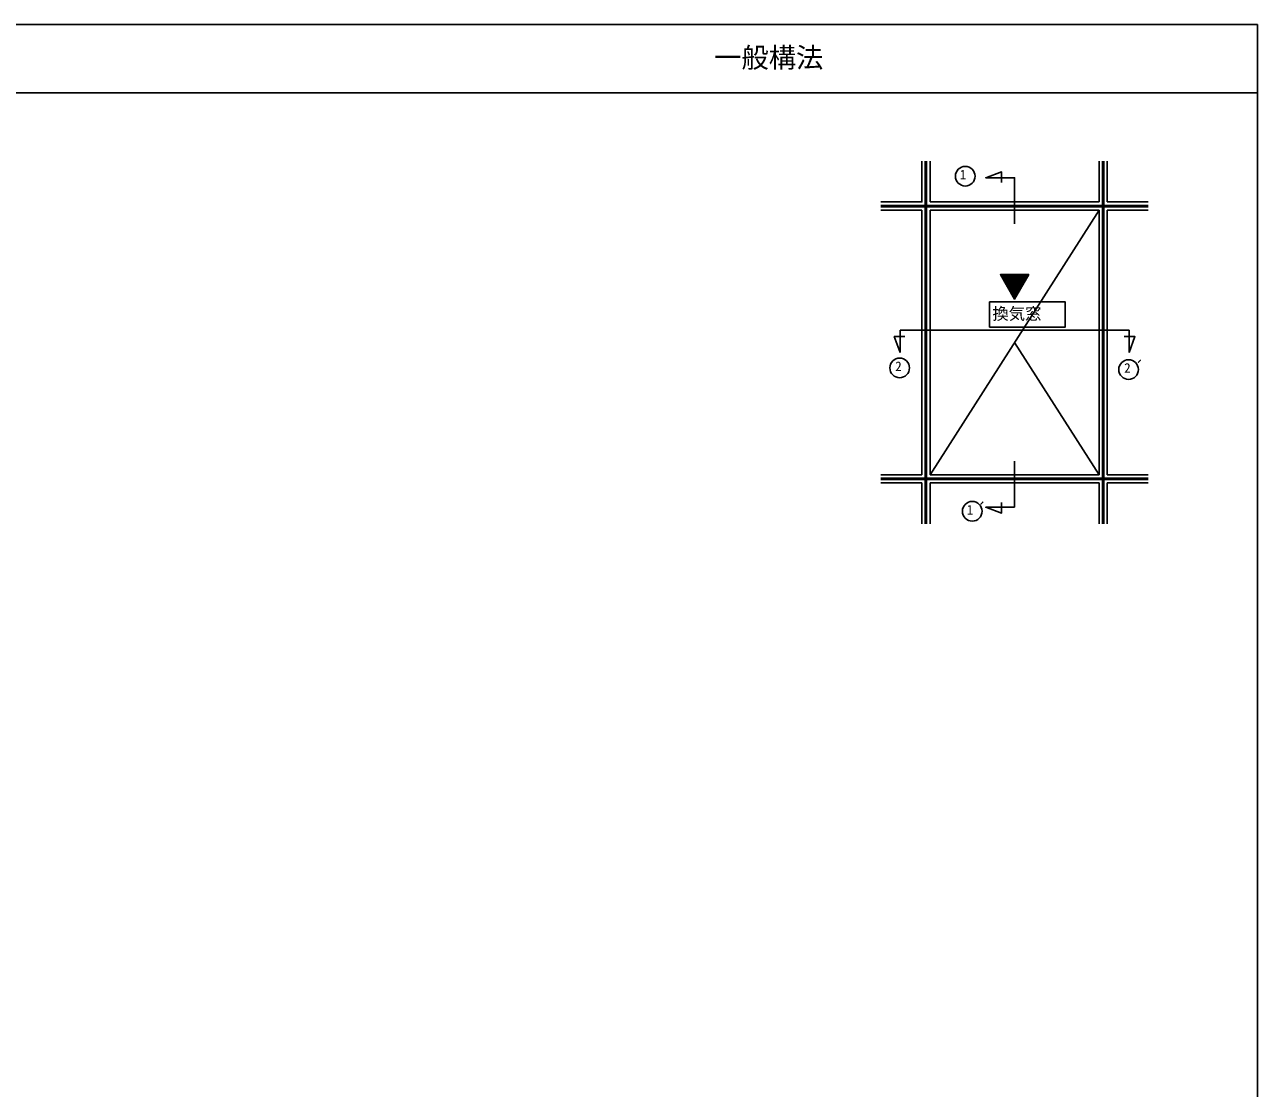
# Model space of a CAD drawing. Units: millimetres, scale not verified. Extents: x -960 to 961, y -419 to 416.
# Drawn here: x 508.7 to 960.6, y -8.8 to 381.1 of the extents above; entities that cross this region are included whole.
import ezdxf
from ezdxf.enums import TextEntityAlignment as Align

# ---------------------------------------------------------------- set-up
doc = ezdxf.new("R2010")
doc.units = ezdxf.units.MM
doc.header["$LTSCALE"] = 2
for name, color, linetype in [('0-1_USER1', 3, 'Continuous'), ('0-4_YKK_12', 2, 'Continuous'), ('0-6_YKK_A1', 4, 'Continuous'), ('0-8_YKK_ZWAK', 7, 'Continuous')]:
    doc.layers.add(name, color=color, linetype=linetype)
doc.styles.add('ＭＳ ゴシック', font='')
doc.styles.get('ＭＳ ゴシック').set_extended_font_data('MS Gothic')

msp = doc.modelspace()

# ---------------------------------------------------------------- linework, layer by layer
at = {"layer": '0-1_USER1'}
msp.add_lwpolyline([(862.429, 279.451), (890.153, 279.451), (890.153, 270.218), (862.429, 270.218)], close=True, dxfattribs=at)
for centre in [(853.501, 325.56), (829.467, 255.286), (913.402, 254.686), (856.064, 202.726)]:
    msp.add_circle(centre, 3.6, dxfattribs=at)
at = {"layer": '0-4_YKK_12'}
for p, q in [((829.6, 269.16), (913.6, 269.16)), ((829.6, 269.16), (829.6, 260.91)), ((913.6, 269.16), (913.6, 260.91)), ((871.6, 204.22), (871.6, 221.1))]:
    msp.add_line(p, q, dxfattribs=at)
for points in [[(871.6, 308.1), (871.6, 324.98), (861.009, 324.98), (866.859, 327.109), (866.859, 323.209)], [(829.6, 260.91), (827.471, 266.76), (831.371, 266.76)], [(913.6, 260.91), (915.729, 266.76), (911.829, 266.76)], [(871.6, 204.22), (861.009, 204.22), (866.859, 202.091), (866.859, 205.991)]]:
    msp.add_lwpolyline(points, dxfattribs=at)
at = {"layer": '0-6_YKK_A1'}
for p, q in [((838.85, 331.1), (838.85, 314.85)), ((839.1, 331.1), (839.1, 198.1)), ((839.35, 331.1), (839.35, 314.85)), ((840.6, 331.1), (840.6, 316.1)), ((902.6, 316.1), (902.6, 331.1)), ((903.85, 314.85), (903.85, 331.1)), ((904.1, 198.1), (904.1, 331.1)), ((904.35, 314.85), (904.35, 331.1)), ((905.6, 316.1), (905.6, 331.1)), ((838.85, 314.85), (822.6, 314.85)), ((920.6, 314.6), (822.6, 314.6)), ((838.85, 314.35), (822.6, 314.35)), ((837.6, 313.1), (822.6, 313.1)), ((837.6, 313.1), (837.6, 216.1)), ((838.85, 314.35), (838.85, 214.85)), ((903.85, 314.85), (839.35, 314.85)), ((839.35, 314.35), (839.35, 214.85)), ((903.85, 314.35), (839.35, 314.35)), ((902.6, 316.1), (840.6, 316.1)), ((840.6, 313.1), (840.6, 216.1)), ((902.6, 313.1), (840.6, 313.1)), ((902.6, 313.1), (840.6, 216.1)), ((902.6, 216.1), (902.6, 313.1)), ((903.85, 214.85), (903.85, 314.35)), ((920.6, 314.85), (904.35, 314.85)), ((904.35, 214.85), (904.35, 314.35)), ((920.6, 314.35), (904.35, 314.35)), ((920.6, 316.1), (905.6, 316.1)), ((920.6, 313.1), (905.6, 313.1)), ((905.6, 216.1), (905.6, 313.1)), ((876.779, 289.451), (866.421, 289.451)), ((876.663, 289.251), (866.537, 289.251)), ((876.548, 289.051), (866.652, 289.051)), ((876.432, 288.851), (866.768, 288.851)), ((876.317, 288.651), (866.883, 288.651)), ((876.202, 288.451), (866.998, 288.451)), ((876.086, 288.251), (867.114, 288.251)), ((875.971, 288.051), (867.229, 288.051)), ((875.855, 287.851), (867.345, 287.851)), ((875.74, 287.651), (867.46, 287.651)), ((875.624, 287.451), (867.576, 287.451)), ((875.509, 287.251), (867.691, 287.251)), ((875.393, 287.051), (867.807, 287.051)), ((875.278, 286.851), (867.922, 286.851)), ((875.162, 286.651), (868.038, 286.651)), ((875.047, 286.451), (868.153, 286.451)), ((874.931, 286.251), (868.269, 286.251)), ((874.816, 286.051), (868.384, 286.051)), ((874.7, 285.851), (868.5, 285.851)), ((874.585, 285.651), (868.615, 285.651)), ((874.47, 285.451), (868.73, 285.451)), ((874.354, 285.251), (868.846, 285.251)), ((874.239, 285.051), (868.961, 285.051)), ((874.123, 284.851), (869.077, 284.851)), ((874.008, 284.651), (869.192, 284.651)), ((873.892, 284.451), (869.308, 284.451)), ((873.777, 284.251), (869.423, 284.251)), ((873.661, 284.051), (869.539, 284.051)), ((873.546, 283.851), (869.654, 283.851)), ((873.43, 283.651), (869.77, 283.651)), ((873.315, 283.451), (869.885, 283.451)), ((873.199, 283.251), (870.001, 283.251)), ((873.084, 283.051), (870.116, 283.051)), ((872.968, 282.851), (870.232, 282.851)), ((872.853, 282.651), (870.347, 282.651)), ((872.737, 282.451), (870.463, 282.451)), ((872.622, 282.251), (870.578, 282.251)), ((872.507, 282.051), (870.693, 282.051)), ((872.391, 281.851), (870.809, 281.851)), ((872.276, 281.651), (870.924, 281.651)), ((872.16, 281.451), (871.04, 281.451)), ((872.045, 281.251), (871.155, 281.251)), ((871.929, 281.051), (871.271, 281.051)), ((871.814, 280.851), (871.386, 280.851)), ((871.698, 280.651), (871.502, 280.651)), ((871.6, 264.6), (902.6, 216.1)), ((822.6, 216.1), (837.6, 216.1)), ((822.6, 214.85), (838.85, 214.85)), ((822.6, 214.6), (920.6, 214.6)), ((822.6, 214.35), (838.85, 214.35)), ((822.6, 213.1), (837.6, 213.1)), ((837.6, 213.1), (837.6, 198.1)), ((838.85, 214.35), (838.85, 198.1)), ((839.35, 214.85), (903.85, 214.85)), ((839.35, 214.35), (839.35, 198.1)), ((839.35, 214.35), (903.85, 214.35)), ((840.6, 216.1), (902.6, 216.1)), ((840.6, 213.1), (840.6, 198.1)), ((840.6, 213.1), (902.6, 213.1)), ((902.6, 198.1), (902.6, 213.1)), ((903.85, 198.1), (903.85, 214.35)), ((904.35, 214.85), (920.6, 214.85)), ((905.6, 216.1), (920.6, 216.1)), ((905.6, 198.1), (905.6, 213.1)), ((905.6, 213.1), (920.6, 213.1))]:
    msp.add_line(p, q, dxfattribs=at)
for points in [[(837.6, 331.1), (837.6, 316.1), (822.6, 316.1)], [(904.35, 198.1), (904.35, 214.35), (920.6, 214.35)]]:
    msp.add_lwpolyline(points, dxfattribs=at)
msp.add_lwpolyline([(871.6, 280.48), (876.796, 289.48), (866.404, 289.48)], close=True, dxfattribs=at)
at = {"layer": '0-8_YKK_ZWAK'}
for p, q in [((960.6, 381.1), (-959.4, 381.1)), ((960.6, 356.1), (-959.4, 356.1))]:
    msp.add_line(p, q, dxfattribs=at)
msp.add_lwpolyline([(-959.4, -418.9), (960.6, -418.9), (960.6, 381.1)], dxfattribs=at)

# ---------------------------------------------------------------- texts
at = {"layer": '0-1_USER1', "style": 'ＭＳ ゴシック'}
for s, height, p in [('一般構法', 7.331, (761.464, 363.168)), ('1', 3.519, (851.485, 323.32)), ('換気窓', 4.399, (863.44, 271.675)), ('´', 4.399, (915.258, 251.846)), ('2', 3.519, (827.833, 253.046)), ('2', 3.519, (911.767, 252.446)), ('1', 3.519, (854.048, 200.486)), ('´', 4.399, (857.539, 199.886))]:
    msp.add_text(s, height=height, dxfattribs=at).set_placement(p, align=Align.BOTTOM_LEFT)

doc.saveas('drawing.dxf')
